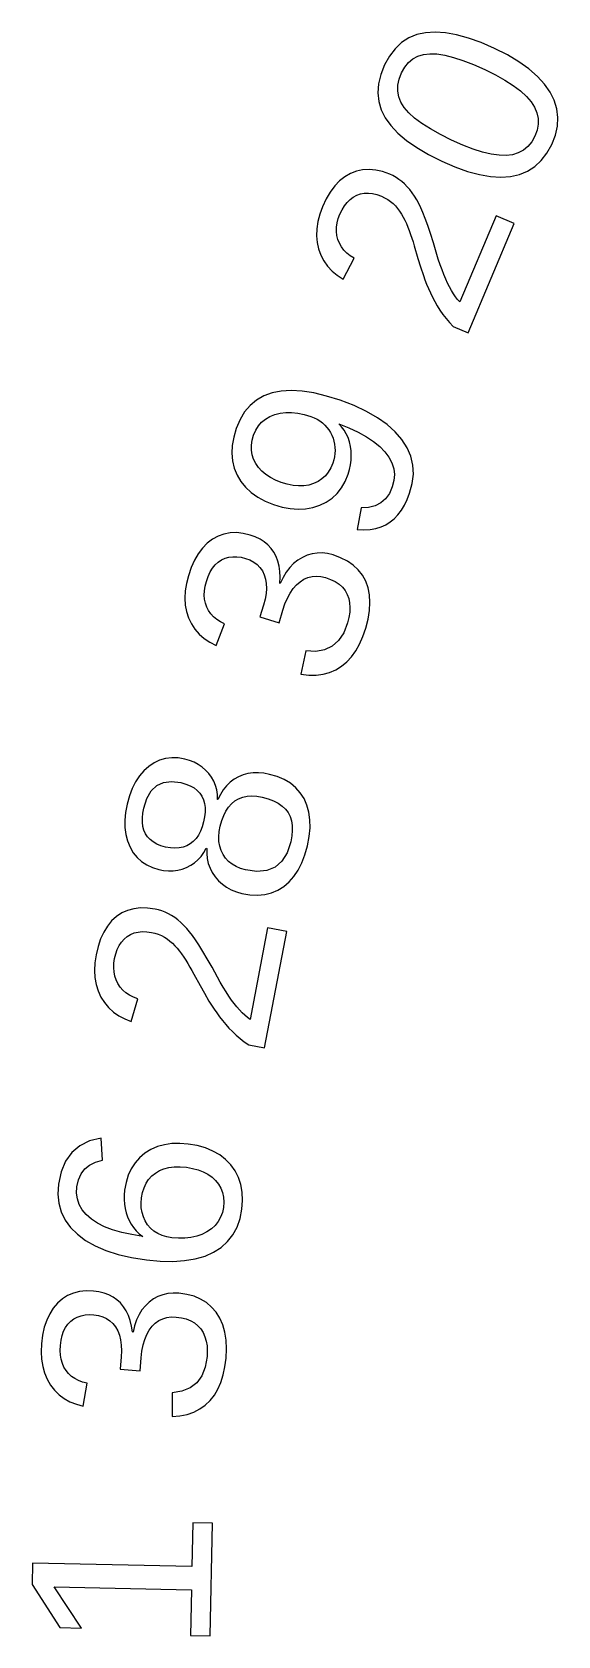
# Model space of a CAD drawing. Header units: metres. Extents: x -119 to 119, y -119 to 119.
# Drawn here: x -118.9 to -102.2, y 0.7 to 51.7 of the extents above; entities that cross this region are included whole.
import ezdxf

# ---------------------------------------------------------------- set-up
doc = ezdxf.new("R2010")
doc.units = ezdxf.units.M

msp = doc.modelspace()

# ---------------------------------------------------------------- linework, layer by layer
for p, q in [((-106.902, 51.5605), (-107.132, 51.4111)), ((-106.648, 51.6658), (-106.902, 51.5605)), ((-106.368, 51.7269), (-106.648, 51.6658)), ((-106.063, 51.7458), (-106.368, 51.7269)), ((-105.734, 51.7236), (-106.063, 51.7458)), ((-105.381, 51.6604), (-105.734, 51.7236)), ((-105.002, 51.5562), (-105.381, 51.6604)), ((-104.599, 51.4109), (-105.002, 51.5562)), ((-107.337, 51.2177), (-107.517, 50.9801)), ((-107.132, 51.4111), (-107.337, 51.2177)), ((-106.432, 51.0353), (-106.233, 51.0578)), ((-106.233, 51.0578), (-106.011, 51.0497)), ((-106.011, 51.0497), (-105.761, 51.0111)), ((-104.172, 51.2247), (-104.599, 51.4109)), ((-103.763, 51.0167), (-104.172, 51.2247)), ((-107.673, 50.6984), (-107.794, 50.3914)), ((-107.517, 50.9801), (-107.673, 50.6984)), ((-107.136, 50.446), (-107.034, 50.6274)), ((-107.034, 50.6274), (-106.912, 50.777)), ((-106.912, 50.777), (-106.771, 50.8949)), ((-106.771, 50.8949), (-106.611, 50.981)), ((-106.611, 50.981), (-106.432, 51.0353)), ((-105.761, 51.0111), (-105.484, 50.9421)), ((-105.484, 50.9421), (-105.18, 50.8426)), ((-105.18, 50.8426), (-104.848, 50.7127)), ((-104.848, 50.7127), (-104.488, 50.5523)), ((-104.488, 50.5523), (-104.147, 50.3827)), ((-103.399, 50.7995), (-103.763, 51.0167)), ((-103.082, 50.5728), (-103.399, 50.7995)), ((-102.811, 50.3369), (-103.082, 50.5728)), ((-107.866, 50.095), (-107.888, 49.8091)), ((-107.794, 50.3914), (-107.866, 50.095)), ((-107.257, 49.8667), (-107.253, 50.0538)), ((-107.253, 50.0538), (-107.213, 50.2469)), ((-107.213, 50.2469), (-107.136, 50.446)), ((-104.147, 50.3827), (-103.844, 50.2127)), ((-103.844, 50.2127), (-103.579, 50.0422)), ((-103.579, 50.0422), (-103.352, 49.8712)), ((-102.585, 50.0916), (-102.811, 50.3369)), ((-102.406, 49.8371), (-102.585, 50.0916)), ((-107.888, 49.8091), (-107.859, 49.5338)), ((-107.859, 49.5338), (-107.781, 49.2689)), ((-107.225, 49.6856), (-107.257, 49.8667)), ((-107.155, 49.5105), (-107.225, 49.6856)), ((-107.05, 49.3414), (-107.155, 49.5105)), ((-103.352, 49.8712), (-103.163, 49.6999)), ((-103.163, 49.6999), (-103.013, 49.5281)), ((-103.013, 49.5281), (-102.9, 49.3546)), ((-102.274, 49.5751), (-102.406, 49.8371)), ((-102.191, 49.3068), (-102.274, 49.5751)), ((-107.781, 49.2689), (-107.652, 49.0146)), ((-107.652, 49.0146), (-107.474, 48.7692)), ((-106.905, 49.1746), (-107.05, 49.3414)), ((-106.717, 49.0057), (-106.905, 49.1746)), ((-106.487, 48.8348), (-106.717, 49.0057)), ((-102.9, 49.3546), (-102.824, 49.1775)), ((-102.824, 49.1775), (-102.785, 48.9967)), ((-102.785, 48.9967), (-102.784, 48.8123)), ((-102.158, 49.0323), (-102.191, 49.3068)), ((-102.174, 48.7515), (-102.158, 49.0323)), ((-107.474, 48.7692), (-107.248, 48.5303)), ((-107.248, 48.5303), (-106.973, 48.2981)), ((-106.215, 48.6618), (-106.487, 48.8348)), ((-105.9, 48.4869), (-106.215, 48.6618)), ((-105.543, 48.3099), (-105.9, 48.4869)), ((-102.819, 48.6241), (-102.892, 48.4323)), ((-102.784, 48.8123), (-102.819, 48.6241)), ((-102.24, 48.4644), (-102.174, 48.7515)), ((-106.973, 48.2981), (-106.649, 48.0725)), ((-106.649, 48.0725), (-106.278, 47.8535)), ((-105.188, 48.1523), (-105.543, 48.3099)), ((-104.86, 48.025), (-105.188, 48.1523)), ((-104.557, 47.928), (-104.86, 48.025)), ((-103.257, 47.9867), (-103.419, 47.8999)), ((-103.115, 48.1044), (-103.257, 47.9867)), ((-102.993, 48.2529), (-103.115, 48.1044)), ((-102.892, 48.4323), (-102.993, 48.2529)), ((-102.507, 47.8957), (-102.355, 48.171)), ((-102.355, 48.171), (-102.24, 48.4644)), ((-106.278, 47.8535), (-105.857, 47.6411)), ((-105.857, 47.6411), (-105.434, 47.4572)), ((-104.28, 47.8613), (-104.557, 47.928)), ((-104.029, 47.825), (-104.28, 47.8613)), ((-103.803, 47.819), (-104.029, 47.825)), ((-103.601, 47.844), (-103.803, 47.819)), ((-103.419, 47.8999), (-103.601, 47.844)), ((-103.122, 47.3237), (-102.891, 47.472)), ((-102.891, 47.472), (-102.686, 47.6627)), ((-102.686, 47.6627), (-102.507, 47.8957)), ((-109.106, 47.0103), (-109.261, 46.8479)), ((-108.938, 47.1435), (-109.106, 47.0103)), ((-108.759, 47.2474), (-108.938, 47.1435)), ((-108.57, 47.3212), (-108.759, 47.2474)), ((-108.373, 47.3639), (-108.57, 47.3212)), ((-108.168, 47.3755), (-108.373, 47.3639)), ((-107.956, 47.356), (-108.168, 47.3755)), ((-107.736, 47.3054), (-107.956, 47.356)), ((-107.508, 47.2236), (-107.736, 47.3054)), ((-107.407, 47.1766), (-107.508, 47.2236)), ((-107.31, 47.1219), (-107.407, 47.1766)), ((-107.216, 47.0594), (-107.31, 47.1219)), ((-107.126, 46.9893), (-107.216, 47.0594)), ((-107.039, 46.9115), (-107.126, 46.9893)), ((-105.434, 47.4572), (-105.033, 47.3143)), ((-105.033, 47.3143), (-104.656, 47.2125)), ((-104.656, 47.2125), (-104.302, 47.1519)), ((-104.302, 47.1519), (-103.971, 47.1324)), ((-103.971, 47.1324), (-103.663, 47.154)), ((-103.663, 47.154), (-103.379, 47.2177)), ((-103.379, 47.2177), (-103.122, 47.3237)), ((-109.403, 46.6562), (-109.533, 46.4352)), ((-109.261, 46.8479), (-109.403, 46.6562)), ((-108.774, 46.4191), (-108.672, 46.4944)), ((-108.672, 46.4944), (-108.561, 46.5532)), ((-108.561, 46.5532), (-108.442, 46.5946)), ((-108.442, 46.5946), (-108.319, 46.6173)), ((-108.319, 46.6173), (-108.191, 46.6214)), ((-108.191, 46.6214), (-108.058, 46.6068)), ((-108.058, 46.6068), (-107.92, 46.5736)), ((-107.92, 46.5736), (-107.776, 46.5217)), ((-107.776, 46.5217), (-107.672, 46.4731)), ((-107.672, 46.4731), (-107.576, 46.4179)), ((-106.955, 46.826), (-107.039, 46.9115)), ((-106.875, 46.7332), (-106.955, 46.826)), ((-106.798, 46.6328), (-106.875, 46.7332)), ((-106.724, 46.5248), (-106.798, 46.6328)), ((-106.653, 46.4092), (-106.724, 46.5248)), ((-109.739, 45.9468), (-109.8, 45.7143)), ((-109.651, 46.185), (-109.739, 45.9468)), ((-109.533, 46.4352), (-109.651, 46.185)), ((-109.148, 45.8109), (-109.097, 45.952)), ((-109.097, 45.952), (-109.029, 46.0936)), ((-109.029, 46.0936), (-108.953, 46.2187)), ((-108.953, 46.2187), (-108.868, 46.3272)), ((-108.868, 46.3272), (-108.774, 46.4191)), ((-107.576, 46.4179), (-107.486, 46.3561)), ((-107.486, 46.3561), (-107.404, 46.2877)), ((-107.404, 46.2877), (-107.329, 46.2127)), ((-107.329, 46.2127), (-107.26, 46.1311)), ((-107.26, 46.1311), (-107.198, 46.0441)), ((-107.198, 46.0441), (-107.138, 45.9525)), ((-107.138, 45.9525), (-107.082, 45.8564)), ((-106.586, 46.286), (-106.653, 46.4092)), ((-106.521, 46.1553), (-106.586, 46.286)), ((-106.455, 46.0029), (-106.521, 46.1553)), ((-106.382, 45.8148), (-106.455, 46.0029)), ((-109.834, 45.4878), (-109.841, 45.267)), ((-109.8, 45.7143), (-109.834, 45.4878)), ((-109.204, 45.4047), (-109.202, 45.5372)), ((-109.202, 45.5372), (-109.183, 45.6726)), ((-109.183, 45.6726), (-109.148, 45.8109)), ((-107.082, 45.8564), (-107.029, 45.7556)), ((-107.029, 45.7556), (-106.98, 45.6502)), ((-106.98, 45.6502), (-106.934, 45.5403)), ((-106.934, 45.5403), (-106.891, 45.4265)), ((-106.891, 45.4265), (-106.849, 45.3095)), ((-106.302, 45.591), (-106.382, 45.8148)), ((-106.215, 45.3314), (-106.302, 45.591)), ((-104.128, 45.8981), (-105.279, 43.1614)), ((-105.018, 42.1782), (-103.554, 45.6569)), ((-103.554, 45.6569), (-104.128, 45.8981)), ((-109.841, 45.267), (-109.821, 45.0522)), ((-109.821, 45.0522), (-109.775, 44.8431)), ((-109.19, 45.2751), (-109.204, 45.4047)), ((-109.159, 45.1484), (-109.19, 45.2751)), ((-109.112, 45.0272), (-109.159, 45.1484)), ((-109.049, 44.9144), (-109.112, 45.0272)), ((-108.97, 44.8099), (-109.049, 44.9144)), ((-106.849, 45.3095), (-106.808, 45.1894)), ((-106.808, 45.1894), (-106.769, 45.0661)), ((-106.769, 45.0661), (-106.73, 44.9395)), ((-106.73, 44.9395), (-106.617, 44.5446)), ((-106.122, 45.0361), (-106.215, 45.3314)), ((-105.964, 44.5187), (-106.122, 45.0361)), ((-109.775, 44.8431), (-109.703, 44.645)), ((-109.703, 44.645), (-109.607, 44.4622)), ((-109.607, 44.4622), (-109.489, 44.2948)), ((-108.992, 43.8847), (-108.639, 44.5465)), ((-108.876, 44.7138), (-108.97, 44.8099)), ((-108.765, 44.626), (-108.876, 44.7138)), ((-108.639, 44.5465), (-108.765, 44.626)), ((-106.617, 44.5446), (-106.532, 44.2744)), ((-105.906, 44.3435), (-105.964, 44.5187)), ((-109.489, 44.2948), (-109.346, 44.1428)), ((-109.346, 44.1428), (-109.181, 44.0061)), ((-109.181, 44.0061), (-108.992, 43.8847)), ((-106.532, 44.2744), (-106.44, 43.9991)), ((-106.44, 43.9991), (-106.389, 43.8605)), ((-105.847, 44.1797), (-105.906, 44.3435)), ((-105.789, 44.0272), (-105.847, 44.1797)), ((-105.73, 43.8859), (-105.789, 44.0272)), ((-106.389, 43.8605), (-106.335, 43.722)), ((-106.335, 43.722), (-106.276, 43.5834)), ((-106.276, 43.5834), (-106.213, 43.4449)), ((-106.213, 43.4449), (-106.145, 43.3065)), ((-105.671, 43.756), (-105.73, 43.8859)), ((-105.611, 43.636), (-105.671, 43.756)), ((-105.549, 43.5243), (-105.611, 43.636)), ((-105.485, 43.4211), (-105.549, 43.5243)), ((-105.418, 43.3261), (-105.485, 43.4211)), ((-106.145, 43.3065), (-106.074, 43.168)), ((-106.074, 43.168), (-105.996, 43.0308)), ((-105.996, 43.0308), (-105.911, 42.8959)), ((-105.911, 42.8959), (-105.818, 42.7631)), ((-105.35, 43.2396), (-105.418, 43.3261)), ((-105.279, 43.1614), (-105.35, 43.2396)), ((-105.818, 42.7631), (-105.718, 42.6326)), ((-105.718, 42.6326), (-105.609, 42.5043)), ((-105.609, 42.5043), (-105.493, 42.3783)), ((-105.493, 42.3783), (-105.018, 42.1782)), ((-110.962, 40.3208), (-111.252, 40.2632)), ((-110.643, 40.3397), (-110.962, 40.3208)), ((-110.296, 40.3199), (-110.643, 40.3397)), ((-109.921, 40.2614), (-110.296, 40.3199)), ((-111.951, 39.8666), (-112.127, 39.66)), ((-111.747, 40.0359), (-111.951, 39.8666)), ((-111.514, 40.1682), (-111.747, 40.0359)), ((-111.252, 40.2632), (-111.514, 40.1682)), ((-109.518, 40.1642), (-109.921, 40.2614)), ((-109.086, 40.0283), (-109.518, 40.1642)), ((-108.644, 39.8591), (-109.086, 40.0283)), ((-108.249, 39.6741), (-108.644, 39.8591)), ((-112.274, 39.4164), (-112.393, 39.1356)), ((-112.127, 39.66), (-112.274, 39.4164)), ((-111.689, 39.2124), (-111.586, 39.3318)), ((-111.586, 39.3318), (-111.465, 39.4323)), ((-111.465, 39.4323), (-111.326, 39.514)), ((-111.326, 39.514), (-111.169, 39.5768)), ((-111.169, 39.5768), (-110.999, 39.6195)), ((-110.999, 39.6195), (-110.82, 39.6407)), ((-110.82, 39.6407), (-110.633, 39.6405)), ((-110.633, 39.6405), (-110.438, 39.6188)), ((-110.438, 39.6188), (-110.234, 39.5757)), ((-110.234, 39.5757), (-110.022, 39.5112)), ((-110.022, 39.5112), (-109.92, 39.4711)), ((-109.92, 39.4711), (-109.824, 39.4241)), ((-109.824, 39.4241), (-109.735, 39.3702)), ((-109.735, 39.3702), (-109.653, 39.3094)), ((-109.653, 39.3094), (-109.577, 39.2418)), ((-107.899, 39.4734), (-108.249, 39.6741)), ((-107.594, 39.2571), (-107.899, 39.4734)), ((-112.474, 38.8597), (-112.521, 38.5951)), ((-112.393, 39.1356), (-112.474, 38.8597)), ((-111.887, 38.7547), (-111.841, 38.9171)), ((-111.841, 38.9171), (-111.774, 39.0742)), ((-111.774, 39.0742), (-111.689, 39.2124)), ((-109.577, 39.2418), (-109.508, 39.1673)), ((-109.508, 39.1673), (-109.447, 39.0879)), ((-109.447, 39.0879), (-109.394, 39.0045)), ((-109.394, 39.0045), (-109.349, 38.9171)), ((-109.349, 38.9171), (-109.313, 38.8259)), ((-109.313, 38.8259), (-109.285, 38.7307)), ((-109.042, 39.1836), (-109.134, 39.2795)), ((-109.134, 39.2795), (-108.808, 39.1509)), ((-108.962, 39.0784), (-109.042, 39.1836)), ((-108.894, 38.9637), (-108.962, 39.0784)), ((-108.838, 38.8396), (-108.894, 38.9637)), ((-108.793, 38.706), (-108.838, 38.8396)), ((-108.808, 39.1509), (-108.515, 39.0144)), ((-108.515, 39.0144), (-108.254, 38.8699)), ((-108.254, 38.8699), (-108.025, 38.7173)), ((-107.335, 39.0251), (-107.594, 39.2571)), ((-107.122, 38.7775), (-107.335, 39.0251)), ((-112.521, 38.5951), (-112.534, 38.3417)), ((-112.534, 38.3417), (-112.512, 38.0995)), ((-111.91, 38.5973), (-111.887, 38.7547)), ((-111.91, 38.4449), (-111.91, 38.5973)), ((-111.888, 38.2977), (-111.91, 38.4449)), ((-111.843, 38.1555), (-111.888, 38.2977)), ((-109.285, 38.7307), (-109.265, 38.6316)), ((-109.256, 38.3307), (-109.27, 38.2309)), ((-109.265, 38.6316), (-109.253, 38.5311)), ((-109.25, 38.4308), (-109.256, 38.3307)), ((-109.253, 38.5311), (-109.25, 38.4308)), ((-108.76, 38.563), (-108.793, 38.706)), ((-108.74, 38.4154), (-108.76, 38.563)), ((-108.733, 38.2677), (-108.74, 38.4154)), ((-108.025, 38.7173), (-107.829, 38.5568)), ((-107.829, 38.5568), (-107.665, 38.3883)), ((-107.665, 38.3883), (-107.535, 38.2139)), ((-106.956, 38.5173), (-107.122, 38.7775)), ((-106.84, 38.2476), (-106.956, 38.5173)), ((-112.512, 38.0995), (-112.457, 37.8686)), ((-112.457, 37.8686), (-112.368, 37.6488)), ((-111.775, 38.0184), (-111.843, 38.1555)), ((-111.686, 37.8895), (-111.775, 38.0184)), ((-111.579, 37.7719), (-111.686, 37.8895)), ((-111.452, 37.6656), (-111.579, 37.7719)), ((-109.386, 37.8785), (-109.465, 37.7427)), ((-109.322, 38.0321), (-109.386, 37.8785)), ((-109.292, 38.1314), (-109.322, 38.0321)), ((-109.27, 38.2309), (-109.292, 38.1314)), ((-108.834, 37.6772), (-108.79, 37.8248)), ((-108.79, 37.8248), (-108.758, 37.9725)), ((-108.758, 37.9725), (-108.739, 38.1201)), ((-108.739, 38.1201), (-108.733, 38.2677)), ((-107.535, 38.2139), (-107.442, 38.0353)), ((-107.442, 38.0353), (-107.384, 37.8526)), ((-107.384, 37.8526), (-107.363, 37.6658)), ((-106.774, 37.9686), (-106.84, 38.2476)), ((-106.758, 37.6801), (-106.774, 37.9686)), ((-112.368, 37.6488), (-112.247, 37.4444)), ((-112.247, 37.4444), (-112.097, 37.2593)), ((-112.097, 37.2593), (-111.918, 37.0936)), ((-111.307, 37.5706), (-111.452, 37.6656)), ((-111.144, 37.4869), (-111.307, 37.5706)), ((-110.961, 37.4144), (-111.144, 37.4869)), ((-110.769, 37.3566), (-110.961, 37.4144)), ((-110.585, 37.3194), (-110.769, 37.3566)), ((-110.41, 37.3029), (-110.585, 37.3194)), ((-110.243, 37.307), (-110.41, 37.3029)), ((-110.083, 37.3318), (-110.243, 37.307)), ((-109.932, 37.3772), (-110.083, 37.3318)), ((-109.793, 37.442), (-109.932, 37.3772)), ((-109.668, 37.5244), (-109.793, 37.442)), ((-109.559, 37.6247), (-109.668, 37.5244)), ((-109.465, 37.7427), (-109.559, 37.6247)), ((-109.047, 37.2451), (-108.93, 37.4483)), ((-108.93, 37.4483), (-108.834, 37.6772)), ((-107.428, 37.2799), (-107.523, 37.0666)), ((-107.377, 37.4749), (-107.428, 37.2799)), ((-107.363, 37.6658), (-107.377, 37.4749)), ((-106.876, 37.075), (-106.792, 37.3823)), ((-106.792, 37.3823), (-106.758, 37.6801)), ((-111.918, 37.0936), (-111.71, 36.9473)), ((-111.71, 36.9473), (-111.472, 36.8203)), ((-111.472, 36.8203), (-111.205, 36.7127)), ((-109.735, 36.6893), (-109.53, 36.7897)), ((-109.53, 36.7897), (-109.347, 36.9158)), ((-109.347, 36.9158), (-109.186, 37.0676)), ((-109.186, 37.0676), (-109.047, 37.2451)), ((-107.798, 36.7616), (-107.977, 36.6699)), ((-107.646, 36.8938), (-107.798, 36.7616)), ((-107.523, 37.0666), (-107.646, 36.8938)), ((-107.042, 36.6925), (-106.954, 36.8742)), ((-106.954, 36.8742), (-106.876, 37.075)), ((-111.205, 36.7127), (-110.936, 36.6326)), ((-110.936, 36.6326), (-110.677, 36.583)), ((-110.677, 36.583), (-110.427, 36.5639)), ((-110.427, 36.5639), (-110.187, 36.5752)), ((-110.187, 36.5752), (-109.956, 36.617)), ((-109.956, 36.617), (-109.735, 36.6893)), ((-108.419, 36.6082), (-108.544, 35.9119)), ((-108.184, 36.6188), (-108.419, 36.6082)), ((-107.977, 36.6699), (-108.184, 36.6188)), ((-107.494, 36.1562), (-107.366, 36.2617)), ((-107.366, 36.2617), (-107.248, 36.3862)), ((-107.248, 36.3862), (-107.14, 36.5298)), ((-107.14, 36.5298), (-107.042, 36.6925)), ((-112.788, 35.7714), (-112.974, 35.7033)), ((-112.593, 35.8092), (-112.788, 35.7714)), ((-112.389, 35.8166), (-112.593, 35.8092)), ((-112.176, 35.7936), (-112.389, 35.8166)), ((-111.954, 35.7403), (-112.176, 35.7936)), ((-111.788, 35.6813), (-111.954, 35.7403)), ((-108.544, 35.9119), (-108.334, 35.9069)), ((-108.334, 35.9069), (-108.138, 35.9202)), ((-108.138, 35.9202), (-107.956, 35.9518)), ((-107.956, 35.9518), (-107.788, 36.0016)), ((-107.788, 36.0016), (-107.634, 36.0697)), ((-107.634, 36.0697), (-107.494, 36.1562)), ((-113.467, 35.3251), (-113.602, 35.1451)), ((-113.317, 35.4784), (-113.467, 35.3251)), ((-113.152, 35.6049), (-113.317, 35.4784)), ((-112.974, 35.7033), (-113.152, 35.6049)), ((-111.638, 35.6092), (-111.788, 35.6813)), ((-111.503, 35.5242), (-111.638, 35.6092)), ((-111.385, 35.4262), (-111.503, 35.5242)), ((-111.282, 35.3151), (-111.385, 35.4262)), ((-111.195, 35.1911), (-111.282, 35.3151)), ((-113.828, 34.7051), (-113.918, 34.445)), ((-113.723, 34.9385), (-113.828, 34.7051)), ((-113.602, 35.1451), (-113.723, 34.9385)), ((-113.148, 34.6883), (-113.062, 34.7937)), ((-113.062, 34.7937), (-112.967, 34.8809)), ((-112.967, 34.8809), (-112.862, 34.95)), ((-112.862, 34.95), (-112.749, 35.0015)), ((-112.749, 35.0015), (-112.63, 35.0357)), ((-112.63, 35.0357), (-112.506, 35.0525)), ((-112.506, 35.0525), (-112.375, 35.052)), ((-112.375, 35.052), (-112.239, 35.0341)), ((-112.239, 35.0341), (-112.097, 34.9989)), ((-112.097, 34.9989), (-111.959, 34.9476)), ((-111.959, 34.9476), (-111.836, 34.8819)), ((-111.836, 34.8819), (-111.73, 34.802)), ((-111.73, 34.802), (-111.639, 34.7077)), ((-111.639, 34.7077), (-111.564, 34.5991)), ((-111.123, 35.0553), (-111.195, 35.1911)), ((-111.068, 34.9083), (-111.123, 35.0553)), ((-111.029, 34.7501), (-111.068, 34.9083)), ((-111.006, 34.5807), (-111.029, 34.7501)), ((-110.692, 34.7062), (-110.804, 34.5585)), ((-110.569, 34.8341), (-110.692, 34.7062)), ((-110.435, 34.9423), (-110.569, 34.8341)), ((-110.29, 35.0307), (-110.435, 34.9423)), ((-110.138, 35.0983), (-110.29, 35.0307)), ((-109.981, 35.144), (-110.138, 35.0983)), ((-109.821, 35.1677), (-109.981, 35.144)), ((-109.656, 35.1694), (-109.821, 35.1677)), ((-109.486, 35.1492), (-109.656, 35.1694)), ((-109.312, 35.1071), (-109.486, 35.1492)), ((-109.072, 35.0197), (-109.312, 35.1071)), ((-108.858, 34.9115), (-109.072, 35.0197)), ((-108.672, 34.7824), (-108.858, 34.9115)), ((-108.513, 34.6324), (-108.672, 34.7824)), ((-113.981, 34.1989), (-114.018, 33.9617)), ((-113.918, 34.445), (-113.981, 34.1989)), ((-113.383, 34.1132), (-113.345, 34.2635)), ((-113.345, 34.2635), (-113.289, 34.4232)), ((-113.289, 34.4232), (-113.223, 34.5648)), ((-113.223, 34.5648), (-113.148, 34.6883)), ((-111.564, 34.5991), (-111.505, 34.4762)), ((-111.505, 34.4762), (-111.463, 34.3412)), ((-111.463, 34.3412), (-111.439, 34.1961)), ((-111.439, 34.1961), (-111.433, 34.0407)), ((-111.009, 34.2084), (-110.999, 34.4002)), ((-110.994, 34.2038), (-111.009, 34.2084)), ((-110.999, 34.4002), (-111.006, 34.5807)), ((-110.904, 34.391), (-110.994, 34.2038)), ((-110.804, 34.5585), (-110.904, 34.391)), ((-110.477, 34.1574), (-110.362, 34.2564)), ((-110.362, 34.2564), (-110.241, 34.334)), ((-110.241, 34.334), (-110.114, 34.3892)), ((-110.114, 34.3892), (-109.982, 34.4221)), ((-109.982, 34.4221), (-109.845, 34.4326)), ((-109.845, 34.4326), (-109.703, 34.4207)), ((-109.703, 34.4207), (-109.555, 34.3865)), ((-109.555, 34.3865), (-109.392, 34.3281)), ((-109.392, 34.3281), (-109.248, 34.2574)), ((-109.248, 34.2574), (-109.124, 34.1743)), ((-108.381, 34.4614), (-108.513, 34.6324)), ((-108.276, 34.2696), (-108.381, 34.4614)), ((-108.2, 34.0596), (-108.276, 34.2696)), ((-114.018, 33.9617), (-114.03, 33.7333)), ((-114.03, 33.7333), (-114.016, 33.5137)), ((-113.411, 33.8299), (-113.405, 33.9687)), ((-113.401, 33.6968), (-113.411, 33.8299)), ((-113.405, 33.9687), (-113.383, 34.1132)), ((-113.375, 33.5695), (-113.401, 33.6968)), ((-111.476, 33.6997), (-111.525, 33.514)), ((-111.446, 33.8753), (-111.476, 33.6997)), ((-111.433, 34.0407), (-111.446, 33.8753)), ((-110.844, 33.5504), (-110.765, 33.7338)), ((-110.765, 33.7338), (-110.678, 33.8961)), ((-110.678, 33.8961), (-110.582, 34.0373)), ((-110.582, 34.0373), (-110.477, 34.1574)), ((-109.124, 34.1743), (-109.018, 34.0789)), ((-109.018, 34.0789), (-108.932, 33.971)), ((-108.932, 33.971), (-108.865, 33.8508)), ((-108.865, 33.8508), (-108.817, 33.7208)), ((-108.817, 33.7208), (-108.787, 33.5825)), ((-108.154, 33.8339), (-108.2, 34.0596)), ((-108.139, 33.5923), (-108.154, 33.8339)), ((-114.016, 33.5137), (-113.977, 33.3029)), ((-113.977, 33.3029), (-113.912, 33.101)), ((-113.332, 33.448), (-113.375, 33.5695)), ((-113.275, 33.3347), (-113.332, 33.448)), ((-113.202, 33.2313), (-113.275, 33.3347)), ((-113.115, 33.1378), (-113.202, 33.2313)), ((-111.525, 33.514), (-111.639, 33.1349)), ((-111.033, 32.9515), (-110.913, 33.3459)), ((-110.913, 33.3459), (-110.844, 33.5504)), ((-108.782, 33.2813), (-108.808, 33.1185)), ((-108.787, 33.5825), (-108.775, 33.436)), ((-108.775, 33.436), (-108.782, 33.2813)), ((-108.198, 33.0615), (-108.153, 33.3348)), ((-108.153, 33.3348), (-108.139, 33.5923)), ((-113.912, 33.101), (-113.823, 32.9124)), ((-113.823, 32.9124), (-113.711, 32.7411)), ((-113.711, 32.7411), (-113.576, 32.5871)), ((-113.012, 33.0542), (-113.115, 33.1378)), ((-113.031, 32.2287), (-112.764, 32.9168)), ((-112.895, 32.9805), (-113.012, 33.0542)), ((-112.764, 32.9168), (-112.895, 32.9805)), ((-111.639, 33.1349), (-111.033, 32.9515)), ((-108.851, 32.9474), (-108.976, 32.632)), ((-108.808, 33.1185), (-108.851, 32.9474)), ((-108.363, 32.5088), (-108.272, 32.7724)), ((-108.272, 32.7724), (-108.198, 33.0615)), ((-113.576, 32.5871), (-113.417, 32.4504)), ((-113.417, 32.4504), (-113.236, 32.3309)), ((-113.236, 32.3309), (-113.031, 32.2287)), ((-109.342, 32.2015), (-109.583, 32.0863)), ((-109.14, 32.3834), (-109.342, 32.2015)), ((-108.976, 32.632), (-109.14, 32.3834)), ((-108.591, 32.0562), (-108.47, 32.2701)), ((-108.47, 32.2701), (-108.363, 32.5088)), ((-110.182, 32.0562), (-110.335, 31.3126)), ((-109.863, 32.0379), (-110.182, 32.0562)), ((-109.583, 32.0863), (-109.863, 32.0379)), ((-109.047, 31.5638), (-108.88, 31.7031)), ((-108.88, 31.7031), (-108.728, 31.8672)), ((-108.728, 31.8672), (-108.591, 32.0562)), ((-110.335, 31.3126), (-110.087, 31.2837)), ((-110.087, 31.2837), (-109.853, 31.283)), ((-109.853, 31.283), (-109.631, 31.3107)), ((-109.631, 31.3107), (-109.423, 31.3668)), ((-109.423, 31.3668), (-109.229, 31.4511)), ((-109.229, 31.4511), (-109.047, 31.5638)), ((-114.645, 28.6304), (-114.832, 28.5767)), ((-114.449, 28.6541), (-114.645, 28.6304)), ((-114.245, 28.648), (-114.449, 28.6541)), ((-114.031, 28.6119), (-114.245, 28.648)), ((-113.878, 28.5683), (-114.031, 28.6119)), ((-115.476, 28.0754), (-115.599, 27.8869)), ((-115.336, 28.2396), (-115.476, 28.0754)), ((-115.179, 28.3797), (-115.336, 28.2396)), ((-115.01, 28.4932), (-115.179, 28.3797)), ((-114.832, 28.5767), (-115.01, 28.4932)), ((-113.736, 28.5117), (-113.878, 28.5683)), ((-113.603, 28.442), (-113.736, 28.5117)), ((-113.481, 28.3592), (-113.603, 28.442)), ((-113.368, 28.2633), (-113.481, 28.3592)), ((-113.266, 28.1544), (-113.368, 28.2633)), ((-113.178, 28.0353), (-113.266, 28.1544)), ((-112.177, 28.1065), (-112.326, 28.0461)), ((-112.021, 28.1481), (-112.177, 28.1065)), ((-111.859, 28.1708), (-112.021, 28.1481)), ((-111.69, 28.1747), (-111.859, 28.1708)), ((-111.515, 28.1597), (-111.69, 28.1747)), ((-111.334, 28.1258), (-111.515, 28.1597)), ((-111.088, 28.0538), (-111.334, 28.1258)), ((-115.705, 27.6744), (-115.795, 27.4377)), ((-115.599, 27.8869), (-115.705, 27.6744)), ((-115.238, 27.3611), (-115.1, 27.6002)), ((-115.1, 27.6002), (-114.923, 27.7699)), ((-114.923, 27.7699), (-114.708, 27.8704)), ((-114.708, 27.8704), (-114.455, 27.9015)), ((-114.455, 27.9015), (-114.163, 27.8633)), ((-114.163, 27.8633), (-114.003, 27.818)), ((-114.003, 27.818), (-113.861, 27.7617)), ((-113.861, 27.7617), (-113.738, 27.6946)), ((-113.738, 27.6946), (-113.635, 27.6167)), ((-113.635, 27.6167), (-113.55, 27.5278)), ((-113.107, 27.9088), (-113.178, 28.0353)), ((-113.053, 27.7751), (-113.107, 27.9088)), ((-113.015, 27.6341), (-113.053, 27.7751)), ((-112.995, 27.4857), (-113.015, 27.6341)), ((-112.81, 27.6336), (-112.9, 27.4884)), ((-112.708, 27.7619), (-112.81, 27.6336)), ((-112.593, 27.8735), (-112.708, 27.7619)), ((-112.466, 27.9682), (-112.593, 27.8735)), ((-112.326, 28.0461), (-112.466, 27.9682)), ((-110.867, 27.9591), (-111.088, 28.0538)), ((-110.671, 27.8416), (-110.867, 27.9591)), ((-110.501, 27.7015), (-110.671, 27.8416)), ((-110.356, 27.5387), (-110.501, 27.7015)), ((-115.867, 27.1768), (-115.916, 26.9168)), ((-115.795, 27.4377), (-115.867, 27.1768)), ((-115.368, 26.8916), (-115.337, 27.0527)), ((-115.337, 27.0527), (-115.238, 27.3611)), ((-113.55, 27.5278), (-113.485, 27.4281)), ((-113.485, 27.4281), (-113.437, 27.3182)), ((-113.437, 27.3182), (-113.405, 27.1981)), ((-113.405, 27.1981), (-113.389, 27.0677)), ((-113.389, 27.0677), (-113.389, 26.9271)), ((-112.992, 27.3301), (-112.995, 27.4857)), ((-112.977, 27.3265), (-112.992, 27.3301)), ((-112.9, 27.4884), (-112.977, 27.3265)), ((-112.722, 26.9581), (-112.638, 27.0826)), ((-112.638, 27.0826), (-112.543, 27.1898)), ((-112.543, 27.1898), (-112.436, 27.2799)), ((-112.436, 27.2799), (-112.318, 27.3512)), ((-112.318, 27.3512), (-112.19, 27.4021)), ((-112.19, 27.4021), (-112.052, 27.4326)), ((-112.052, 27.4326), (-111.903, 27.4426)), ((-111.903, 27.4426), (-111.744, 27.4323)), ((-111.744, 27.4323), (-111.575, 27.4016)), ((-111.575, 27.4016), (-111.38, 27.3478)), ((-111.38, 27.3478), (-111.208, 27.2826)), ((-111.208, 27.2826), (-111.058, 27.2059)), ((-111.058, 27.2059), (-110.931, 27.118)), ((-110.931, 27.118), (-110.825, 27.0185)), ((-110.236, 27.3531), (-110.356, 27.5387)), ((-110.145, 27.1476), (-110.236, 27.3531)), ((-110.082, 26.924), (-110.145, 27.1476)), ((-115.916, 26.9168), (-115.94, 26.6697)), ((-115.94, 26.6697), (-115.937, 26.4355)), ((-115.383, 26.7406), (-115.368, 26.8916)), ((-115.382, 26.5996), (-115.383, 26.7406)), ((-115.364, 26.4688), (-115.382, 26.5996)), ((-113.435, 26.6152), (-113.479, 26.4594)), ((-113.404, 26.7763), (-113.435, 26.6152)), ((-113.389, 26.9271), (-113.404, 26.7763)), ((-112.903, 26.4815), (-112.854, 26.6576)), ((-112.854, 26.6576), (-112.794, 26.8164)), ((-112.794, 26.8164), (-112.722, 26.9581)), ((-110.825, 27.0185), (-110.742, 26.9077)), ((-110.742, 26.9077), (-110.68, 26.7853)), ((-110.68, 26.7853), (-110.638, 26.6501)), ((-110.638, 26.6501), (-110.615, 26.5022)), ((-110.05, 26.6824), (-110.082, 26.924)), ((-110.047, 26.4227), (-110.05, 26.6824)), ((-115.937, 26.4355), (-115.909, 26.2143)), ((-115.909, 26.2143), (-115.854, 26.0059)), ((-115.331, 26.348), (-115.364, 26.4688)), ((-115.281, 26.2374), (-115.331, 26.348)), ((-115.215, 26.1379), (-115.281, 26.2374)), ((-115.133, 26.0499), (-115.215, 26.1379)), ((-115.035, 25.9734), (-115.133, 26.0499)), ((-113.675, 26.085), (-113.762, 25.9911)), ((-113.599, 26.1943), (-113.675, 26.085)), ((-113.533, 26.3191), (-113.599, 26.1943)), ((-113.479, 26.4594), (-113.533, 26.3191)), ((-112.949, 26.1418), (-112.936, 26.307)), ((-112.944, 25.986), (-112.949, 26.1418)), ((-112.936, 26.307), (-112.903, 26.4815)), ((-110.627, 26.1682), (-110.662, 25.9821)), ((-110.611, 26.3416), (-110.627, 26.1682)), ((-110.615, 26.5022), (-110.611, 26.3416)), ((-110.131, 25.8493), (-110.074, 26.1451)), ((-110.074, 26.1451), (-110.047, 26.4227)), ((-115.854, 26.0059), (-115.773, 25.8104)), ((-115.773, 25.8104), (-115.67, 25.6334)), ((-115.67, 25.6334), (-115.547, 25.4796)), ((-114.921, 25.9084), (-115.035, 25.9734)), ((-114.791, 25.8549), (-114.921, 25.9084)), ((-114.644, 25.8129), (-114.791, 25.8549)), ((-114.491, 25.7849), (-114.644, 25.8129)), ((-114.347, 25.7748), (-114.491, 25.7849)), ((-114.212, 25.7825), (-114.347, 25.7748)), ((-114.086, 25.8081), (-114.212, 25.7825)), ((-113.969, 25.8515), (-114.086, 25.8081)), ((-113.86, 25.9128), (-113.969, 25.8515)), ((-113.762, 25.9911), (-113.86, 25.9128)), ((-113.513, 25.5148), (-113.425, 25.6367)), ((-113.425, 25.6367), (-113.349, 25.7724)), ((-113.349, 25.7724), (-113.333, 25.7688)), ((-113.333, 25.7688), (-113.335, 25.6038)), ((-113.335, 25.6038), (-113.319, 25.4446)), ((-112.92, 25.8394), (-112.944, 25.986)), ((-112.876, 25.7021), (-112.92, 25.8394)), ((-112.814, 25.5742), (-112.876, 25.7021)), ((-112.735, 25.458), (-112.814, 25.5742)), ((-110.778, 25.633), (-110.944, 25.3639)), ((-110.662, 25.9821), (-110.778, 25.633)), ((-110.307, 25.3102), (-110.209, 25.5662)), ((-110.209, 25.5662), (-110.131, 25.8493)), ((-115.547, 25.4796), (-115.405, 25.3491)), ((-115.405, 25.3491), (-115.244, 25.2418)), ((-115.244, 25.2418), (-115.063, 25.1578)), ((-115.063, 25.1578), (-114.863, 25.097)), ((-114.863, 25.097), (-114.707, 25.068)), ((-114.707, 25.068), (-114.554, 25.0552)), ((-114.554, 25.0552), (-114.404, 25.0585)), ((-114.404, 25.0585), (-114.258, 25.0779)), ((-114.258, 25.0779), (-114.115, 25.1135)), ((-114.115, 25.1135), (-113.975, 25.1652)), ((-113.975, 25.1652), (-113.843, 25.2319)), ((-113.843, 25.2319), (-113.721, 25.3124)), ((-113.721, 25.3124), (-113.612, 25.4067)), ((-113.612, 25.4067), (-113.513, 25.5148)), ((-113.319, 25.4446), (-113.283, 25.2912)), ((-113.283, 25.2912), (-113.229, 25.1437)), ((-113.229, 25.1437), (-113.157, 25.0018)), ((-112.639, 25.3558), (-112.735, 25.458)), ((-112.528, 25.2677), (-112.639, 25.3558)), ((-112.401, 25.1935), (-112.528, 25.2677)), ((-112.258, 25.1334), (-112.401, 25.1935)), ((-112.099, 25.0873), (-112.258, 25.1334)), ((-111.736, 25.0365), (-112.099, 25.0873)), ((-111.423, 25.0656), (-111.736, 25.0365)), ((-111.158, 25.1747), (-111.423, 25.0656)), ((-110.944, 25.3639), (-111.158, 25.1747)), ((-110.558, 24.8794), (-110.423, 25.0813)), ((-110.423, 25.0813), (-110.307, 25.3102)), ((-113.157, 25.0018), (-113.065, 24.8658)), ((-113.065, 24.8658), (-112.958, 24.7405)), ((-112.958, 24.7405), (-112.836, 24.6302)), ((-112.836, 24.6302), (-112.701, 24.5348)), ((-112.701, 24.5348), (-112.552, 24.4544)), ((-111.071, 24.4391), (-110.883, 24.5569)), ((-110.883, 24.5569), (-110.711, 24.7047)), ((-110.711, 24.7047), (-110.558, 24.8794)), ((-112.552, 24.4544), (-112.39, 24.389)), ((-112.39, 24.389), (-112.213, 24.3385)), ((-112.213, 24.3385), (-111.958, 24.2935)), ((-111.958, 24.2935), (-111.716, 24.281)), ((-111.716, 24.281), (-111.488, 24.3011)), ((-111.488, 24.3011), (-111.273, 24.3538)), ((-111.273, 24.3538), (-111.071, 24.4391)), ((-116.205, 23.6027), (-116.36, 23.4637)), ((-116.036, 23.7143), (-116.205, 23.6027)), ((-115.852, 23.797), (-116.036, 23.7143)), ((-115.654, 23.8509), (-115.852, 23.797)), ((-115.442, 23.8759), (-115.654, 23.8509)), ((-115.217, 23.8721), (-115.442, 23.8759)), ((-114.977, 23.8394), (-115.217, 23.8721)), ((-114.869, 23.8144), (-114.977, 23.8394)), ((-114.762, 23.7811), (-114.869, 23.8144)), ((-114.657, 23.7396), (-114.762, 23.7811)), ((-114.554, 23.6898), (-114.657, 23.7396)), ((-114.453, 23.6318), (-114.554, 23.6898)), ((-114.354, 23.5655), (-114.453, 23.6318)), ((-114.256, 23.4914), (-114.354, 23.5655)), ((-114.159, 23.4092), (-114.256, 23.4914)), ((-116.613, 23.1076), (-116.713, 22.8905)), ((-116.495, 23.2987), (-116.613, 23.1076)), ((-116.36, 23.4637), (-116.495, 23.2987)), ((-115.867, 22.9649), (-115.76, 23.03)), ((-115.76, 23.03), (-115.644, 23.0778)), ((-115.644, 23.0778), (-115.52, 23.1085)), ((-115.52, 23.1085), (-115.387, 23.1219)), ((-115.387, 23.1219), (-115.244, 23.1181)), ((-115.244, 23.1181), (-115.094, 23.0971)), ((-115.094, 23.0971), (-114.982, 23.0712)), ((-114.982, 23.0712), (-114.876, 23.0374)), ((-114.876, 23.0374), (-114.775, 22.9955)), ((-114.775, 22.9955), (-114.68, 22.9457)), ((-114.065, 23.319), (-114.159, 23.4092)), ((-113.972, 23.2206), (-114.065, 23.319)), ((-113.88, 23.1142), (-113.972, 23.2206)), ((-113.79, 22.9997), (-113.88, 23.1142)), ((-113.693, 22.8644), (-113.79, 22.9997)), ((-111.395, 23.2457), (-111.952, 20.3295)), ((-111.492, 19.4221), (-110.784, 23.129)), ((-110.784, 23.129), (-111.395, 23.2457)), ((-116.794, 22.6473), (-116.857, 22.3781)), ((-116.713, 22.8905), (-116.794, 22.6473)), ((-116.23, 22.418), (-116.181, 22.5561)), ((-116.181, 22.5561), (-116.121, 22.6799)), ((-116.121, 22.6799), (-116.048, 22.7893)), ((-116.048, 22.7893), (-115.964, 22.8843)), ((-115.964, 22.8843), (-115.867, 22.9649)), ((-114.68, 22.9457), (-114.591, 22.888)), ((-114.591, 22.888), (-114.508, 22.8223)), ((-114.508, 22.8223), (-114.428, 22.7503)), ((-114.428, 22.7503), (-114.351, 22.6731)), ((-114.351, 22.6731), (-114.276, 22.5907)), ((-114.276, 22.5907), (-114.204, 22.5031)), ((-114.204, 22.5031), (-114.133, 22.4103)), ((-113.583, 22.6956), (-113.693, 22.8644)), ((-113.458, 22.4932), (-113.583, 22.6956)), ((-113.319, 22.2574), (-113.458, 22.4932)), ((-116.893, 22.1268), (-116.905, 21.8867)), ((-116.857, 22.3781), (-116.893, 22.1268)), ((-116.293, 21.974), (-116.288, 22.1166)), ((-116.284, 21.8377), (-116.293, 21.974)), ((-116.288, 22.1166), (-116.267, 22.2654)), ((-116.267, 22.2654), (-116.23, 22.418)), ((-114.133, 22.4103), (-114.066, 22.3122)), ((-114.066, 22.3122), (-114, 22.21)), ((-114, 22.21), (-113.934, 22.1043)), ((-113.934, 22.1043), (-113.869, 21.9953)), ((-113.869, 21.9953), (-113.805, 21.8828)), ((-113.166, 21.988), (-113.319, 22.2574)), ((-112.904, 21.5147), (-113.166, 21.988)), ((-116.905, 21.8867), (-116.891, 21.658)), ((-116.891, 21.658), (-116.852, 21.4406)), ((-116.852, 21.4406), (-116.788, 21.2346)), ((-116.258, 21.7077), (-116.284, 21.8377)), ((-116.217, 21.5839), (-116.258, 21.7077)), ((-116.161, 21.4663), (-116.217, 21.5839)), ((-116.089, 21.3576), (-116.161, 21.4663)), ((-113.805, 21.8828), (-113.741, 21.767)), ((-113.741, 21.767), (-113.548, 21.4043)), ((-112.811, 21.3555), (-112.904, 21.5147)), ((-116.788, 21.2346), (-116.699, 21.0398)), ((-116.699, 21.0398), (-116.588, 20.861)), ((-116.004, 21.2603), (-116.089, 21.3576)), ((-115.906, 21.1745), (-116.004, 21.2603)), ((-115.793, 21.1002), (-115.906, 21.1745)), ((-115.667, 21.0373), (-115.793, 21.1002)), ((-115.734, 20.265), (-115.526, 20.9858)), ((-115.526, 20.9858), (-115.667, 21.0373)), ((-113.548, 21.4043), (-113.41, 21.1576)), ((-113.41, 21.1576), (-113.262, 20.9075)), ((-112.72, 21.2074), (-112.811, 21.3555)), ((-112.631, 21.0703), (-112.72, 21.2074)), ((-112.544, 20.9444), (-112.631, 21.0703)), ((-112.459, 20.8295), (-112.544, 20.9444)), ((-116.588, 20.861), (-116.456, 20.702)), ((-116.456, 20.702), (-116.305, 20.5629)), ((-116.305, 20.5629), (-116.135, 20.4438)), ((-116.135, 20.4438), (-115.944, 20.3445)), ((-113.262, 20.9075), (-113.184, 20.7825)), ((-113.184, 20.7825), (-113.101, 20.6583)), ((-113.101, 20.6583), (-113.015, 20.535)), ((-113.015, 20.535), (-112.924, 20.4127)), ((-112.376, 20.7246), (-112.459, 20.8295)), ((-112.292, 20.6283), (-112.376, 20.7246)), ((-112.208, 20.5406), (-112.292, 20.6283)), ((-112.123, 20.4616), (-112.208, 20.5406)), ((-112.038, 20.3913), (-112.123, 20.4616)), ((-115.944, 20.3445), (-115.734, 20.265)), ((-112.924, 20.4127), (-112.83, 20.2913)), ((-112.83, 20.2913), (-112.731, 20.1708)), ((-112.731, 20.1708), (-112.627, 20.0526)), ((-112.627, 20.0526), (-112.515, 19.9383)), ((-112.515, 19.9383), (-112.397, 19.8278)), ((-111.952, 20.3295), (-112.038, 20.3913)), ((-112.397, 19.8278), (-112.271, 19.721)), ((-112.271, 19.721), (-112.139, 19.6181)), ((-112.139, 19.6181), (-111.999, 19.5189)), ((-111.999, 19.5189), (-111.492, 19.4221)), ((-117.063, 16.4598), (-117.376, 16.3063)), ((-116.693, 16.5527), (-117.063, 16.4598)), ((-116.655, 15.8434), (-116.693, 16.5527)), ((-114.681, 16.3417), (-114.903, 16.2789)), ((-114.444, 16.3766), (-114.681, 16.3417)), ((-114.191, 16.3836), (-114.444, 16.3766)), ((-113.923, 16.3627), (-114.191, 16.3836)), ((-113.635, 16.3128), (-113.923, 16.3627)), ((-117.631, 16.092), (-117.829, 15.8171)), ((-117.376, 16.3063), (-117.631, 16.092)), ((-116.877, 15.7853), (-116.655, 15.8434)), ((-115.47, 15.9266), (-115.616, 15.7621)), ((-115.3, 16.0697), (-115.47, 15.9266)), ((-115.109, 16.1883), (-115.3, 16.0697)), ((-114.903, 16.2789), (-115.109, 16.1883)), ((-113.373, 16.2386), (-113.635, 16.3128)), ((-113.135, 16.14), (-113.373, 16.2386)), ((-112.921, 16.017), (-113.135, 16.14)), ((-112.732, 15.8697), (-112.921, 16.017)), ((-112.567, 15.698), (-112.732, 15.8697)), ((-117.969, 15.4815), (-118.052, 15.0852)), ((-117.829, 15.8171), (-117.969, 15.4815)), ((-117.417, 15.2245), (-117.334, 15.414)), ((-117.334, 15.414), (-117.217, 15.5706)), ((-117.217, 15.5706), (-117.065, 15.6944)), ((-117.065, 15.6944), (-116.877, 15.7853)), ((-115.832, 15.369), (-115.902, 15.1404)), ((-115.736, 15.5762), (-115.832, 15.369)), ((-115.616, 15.7621), (-115.736, 15.5762)), ((-115.183, 15.2367), (-115.085, 15.3458)), ((-115.085, 15.3458), (-114.969, 15.4394)), ((-114.969, 15.4394), (-114.839, 15.5163)), ((-114.839, 15.5163), (-114.695, 15.5745)), ((-114.695, 15.5745), (-114.537, 15.614)), ((-114.537, 15.614), (-114.366, 15.6348)), ((-114.366, 15.6348), (-114.181, 15.637)), ((-114.181, 15.637), (-113.983, 15.6205)), ((-113.983, 15.6205), (-113.786, 15.5873)), ((-113.786, 15.5873), (-113.606, 15.5395)), ((-113.606, 15.5395), (-113.443, 15.477)), ((-113.443, 15.477), (-113.296, 15.3999)), ((-113.296, 15.3999), (-113.166, 15.3082)), ((-112.43, 15.506), (-112.567, 15.698)), ((-112.325, 15.2971), (-112.43, 15.506)), ((-118.052, 15.0852), (-118.069, 14.7711)), ((-117.473, 14.8024), (-117.465, 15.0021)), ((-117.448, 14.6141), (-117.473, 14.8024)), ((-117.465, 15.0021), (-117.417, 15.2245)), ((-115.948, 14.8905), (-115.961, 14.7389)), ((-115.902, 15.1404), (-115.948, 14.8905)), ((-115.409, 14.6452), (-115.378, 14.8163)), ((-115.378, 14.8163), (-115.33, 14.972)), ((-115.33, 14.972), (-115.265, 15.1121)), ((-115.265, 15.1121), (-115.183, 15.2367)), ((-113.166, 15.3082), (-113.053, 15.2019)), ((-113.053, 15.2019), (-112.959, 15.0835)), ((-112.959, 15.0835), (-112.886, 14.9552)), ((-112.886, 14.9552), (-112.834, 14.8169)), ((-112.834, 14.8169), (-112.803, 14.6686)), ((-112.251, 15.0712), (-112.325, 15.2971)), ((-112.208, 14.8285), (-112.251, 15.0712)), ((-112.197, 14.5688), (-112.208, 14.8285)), ((-118.069, 14.7711), (-118.039, 14.4761)), ((-118.039, 14.4761), (-117.963, 14.2004)), ((-117.389, 14.4372), (-117.448, 14.6141)), ((-117.295, 14.2716), (-117.389, 14.4372)), ((-115.961, 14.7389), (-115.964, 14.5918)), ((-115.964, 14.5918), (-115.955, 14.4492)), ((-115.955, 14.4492), (-115.934, 14.3109)), ((-115.934, 14.3109), (-115.902, 14.1772)), ((-115.421, 14.4816), (-115.409, 14.6452)), ((-115.416, 14.3266), (-115.421, 14.4816)), ((-115.393, 14.1803), (-115.416, 14.3266)), ((-112.804, 14.342), (-112.837, 14.1802)), ((-112.793, 14.5103), (-112.804, 14.342)), ((-112.803, 14.6686), (-112.793, 14.5103)), ((-112.275, 13.9887), (-112.217, 14.2922)), ((-112.217, 14.2922), (-112.197, 14.5688)), ((-117.963, 14.2004), (-117.839, 13.9439)), ((-117.839, 13.9439), (-117.668, 13.7066)), ((-117.167, 14.1174), (-117.295, 14.2716)), ((-117.005, 13.9746), (-117.167, 14.1174)), ((-116.811, 13.8451), (-117.005, 13.9746)), ((-116.585, 13.7307), (-116.811, 13.8451)), ((-115.902, 14.1772), (-115.859, 14.0478)), ((-115.859, 14.0478), (-115.805, 13.9249)), ((-115.805, 13.9249), (-115.74, 13.8096)), ((-115.74, 13.8096), (-115.664, 13.7019)), ((-115.351, 14.0426), (-115.393, 14.1803)), ((-115.293, 13.9137), (-115.351, 14.0426)), ((-115.216, 13.7934), (-115.293, 13.9137)), ((-115.123, 13.6856), (-115.216, 13.7934)), ((-112.967, 13.8958), (-113.065, 13.7733)), ((-112.891, 14.0315), (-112.967, 13.8958)), ((-112.837, 14.1802), (-112.891, 14.0315)), ((-112.37, 13.7151), (-112.275, 13.9887)), ((-117.668, 13.7066), (-117.451, 13.4885)), ((-117.451, 13.4885), (-117.189, 13.2923)), ((-117.189, 13.2923), (-116.885, 13.1204)), ((-116.328, 13.6315), (-116.585, 13.7307)), ((-116.04, 13.5474), (-116.328, 13.6315)), ((-115.721, 13.4785), (-116.04, 13.5474)), ((-115.37, 13.4248), (-115.721, 13.4785)), ((-115.664, 13.7019), (-115.577, 13.6019)), ((-115.577, 13.6019), (-115.479, 13.5095)), ((-115.479, 13.5095), (-115.37, 13.4248)), ((-115.016, 13.5934), (-115.123, 13.6856)), ((-114.894, 13.5169), (-115.016, 13.5934)), ((-114.757, 13.456), (-114.894, 13.5169)), ((-114.606, 13.4108), (-114.757, 13.456)), ((-114.441, 13.3811), (-114.606, 13.4108)), ((-114.228, 13.3634), (-114.441, 13.3811)), ((-114.026, 13.3651), (-114.228, 13.3634)), ((-113.835, 13.3864), (-114.026, 13.3651)), ((-113.654, 13.4272), (-113.835, 13.3864)), ((-113.485, 13.4875), (-113.654, 13.4272)), ((-113.327, 13.5673), (-113.485, 13.4875)), ((-113.185, 13.6637), (-113.327, 13.5673)), ((-113.065, 13.7733), (-113.185, 13.6637)), ((-112.669, 13.2579), (-112.501, 13.4716)), ((-112.501, 13.4716), (-112.37, 13.7151)), ((-116.885, 13.1204), (-116.54, 12.973)), ((-116.54, 12.973), (-116.152, 12.85)), ((-116.152, 12.85), (-115.724, 12.7514)), ((-113.697, 12.7091), (-113.389, 12.7985)), ((-113.389, 12.7985), (-113.114, 12.9206)), ((-113.114, 12.9206), (-112.873, 13.0743)), ((-112.873, 13.0743), (-112.669, 13.2579)), ((-115.724, 12.7514), (-115.253, 12.6772)), ((-115.253, 12.6772), (-114.815, 12.6363)), ((-114.815, 12.6363), (-114.41, 12.6279)), ((-114.41, 12.6279), (-114.037, 12.6522)), ((-114.037, 12.6522), (-113.697, 12.7091)), ((-118.082, 11.3013), (-118.217, 11.1432)), ((-117.929, 11.4344), (-118.082, 11.3013)), ((-117.761, 11.5397), (-117.929, 11.4344)), ((-117.578, 11.6172), (-117.761, 11.5397)), ((-117.38, 11.6668), (-117.578, 11.6172)), ((-117.167, 11.6887), (-117.38, 11.6668)), ((-116.939, 11.6827), (-117.167, 11.6887)), ((-116.764, 11.6595), (-116.939, 11.6827)), ((-116.602, 11.6203), (-116.764, 11.6595)), ((-116.453, 11.565), (-116.602, 11.6203)), ((-116.316, 11.4938), (-116.453, 11.565)), ((-116.192, 11.4066), (-116.316, 11.4938)), ((-116.081, 11.3035), (-116.192, 11.4066)), ((-115.983, 11.1854), (-116.081, 11.3035)), ((-115.164, 11.3345), (-115.287, 11.2179)), ((-115.029, 11.4323), (-115.164, 11.3345)), ((-114.885, 11.5095), (-115.029, 11.4323)), ((-114.733, 11.5662), (-114.885, 11.5095)), ((-114.571, 11.6022), (-114.733, 11.5662)), ((-114.402, 11.6177), (-114.571, 11.6022)), ((-114.223, 11.6125), (-114.402, 11.6177)), ((-113.969, 11.5772), (-114.223, 11.6125)), ((-113.738, 11.5157), (-113.969, 11.5772)), ((-113.529, 11.4282), (-113.738, 11.5157)), ((-113.342, 11.3145), (-113.529, 11.4282)), ((-113.178, 11.1747), (-113.342, 11.3145)), ((-118.427, 10.7579), (-118.502, 10.5307)), ((-118.332, 10.962), (-118.427, 10.7579)), ((-118.217, 11.1432), (-118.332, 10.962)), ((-117.75, 10.6316), (-117.662, 10.721)), ((-117.662, 10.721), (-117.562, 10.7948)), ((-117.562, 10.7948), (-117.453, 10.8529)), ((-117.453, 10.8529), (-117.335, 10.8952)), ((-117.335, 10.8952), (-117.207, 10.9218)), ((-117.207, 10.9218), (-117.07, 10.9327)), ((-117.07, 10.9327), (-116.924, 10.9278)), ((-116.924, 10.9278), (-116.778, 10.9064)), ((-116.778, 10.9064), (-116.645, 10.8676)), ((-116.645, 10.8676), (-116.524, 10.8116)), ((-116.524, 10.8116), (-116.415, 10.7383)), ((-116.415, 10.7383), (-116.319, 10.6476)), ((-115.899, 11.0531), (-115.983, 11.1854)), ((-115.828, 10.9065), (-115.899, 11.0531)), ((-115.77, 10.7456), (-115.828, 10.9065)), ((-115.726, 10.5703), (-115.77, 10.7456)), ((-115.567, 10.766), (-115.631, 10.5812)), ((-115.489, 10.9337), (-115.567, 10.766)), ((-115.395, 11.0843), (-115.489, 10.9337)), ((-115.287, 11.2179), (-115.395, 11.0843)), ((-114.97, 10.6633), (-114.858, 10.7437)), ((-114.858, 10.7437), (-114.736, 10.8032)), ((-114.736, 10.8032), (-114.604, 10.842)), ((-114.604, 10.842), (-114.462, 10.86)), ((-114.462, 10.86), (-114.311, 10.8573)), ((-114.311, 10.8573), (-114.139, 10.8341)), ((-114.139, 10.8341), (-113.984, 10.7948)), ((-113.984, 10.7948), (-113.844, 10.7395)), ((-113.844, 10.7395), (-113.721, 10.668)), ((-113.035, 11.0087), (-113.178, 11.1747)), ((-112.917, 10.8192), (-113.035, 11.0087)), ((-112.825, 10.6079), (-112.917, 10.8192)), ((-118.556, 10.2806), (-118.59, 10.0074)), ((-118.502, 10.5307), (-118.556, 10.2806)), ((-117.97, 10.1169), (-117.935, 10.2691)), ((-117.935, 10.2691), (-117.887, 10.4056)), ((-117.887, 10.4056), (-117.825, 10.5264)), ((-117.825, 10.5264), (-117.75, 10.6316)), ((-116.319, 10.6476), (-116.236, 10.5397)), ((-116.236, 10.5397), (-116.167, 10.4164)), ((-116.167, 10.4164), (-116.114, 10.2793)), ((-116.114, 10.2793), (-116.076, 10.1286)), ((-115.695, 10.3808), (-115.726, 10.5703)), ((-115.679, 10.3795), (-115.695, 10.3808)), ((-115.631, 10.5812), (-115.679, 10.3795)), ((-115.307, 10.1441), (-115.242, 10.3022)), ((-115.242, 10.3022), (-115.164, 10.4416)), ((-115.164, 10.4416), (-115.073, 10.5622)), ((-115.073, 10.5622), (-114.97, 10.6633)), ((-113.721, 10.668), (-113.614, 10.5805)), ((-113.614, 10.5805), (-113.524, 10.4769)), ((-113.524, 10.4769), (-113.45, 10.3596)), ((-113.45, 10.3596), (-113.392, 10.2306)), ((-113.392, 10.2306), (-113.35, 10.0897)), ((-112.76, 10.3749), (-112.825, 10.6079)), ((-112.72, 10.1201), (-112.76, 10.3749)), ((-118.59, 10.0074), (-118.6, 9.75368)), ((-118.6, 9.75368), (-118.588, 9.51384)), ((-117.998, 9.79408), (-117.992, 9.94901)), ((-117.989, 9.6481), (-117.998, 9.79408)), ((-117.992, 9.94901), (-117.97, 10.1169)), ((-116.076, 10.1286), (-116.053, 9.96416)), ((-116.047, 9.78606), (-116.056, 9.59428)), ((-116.053, 9.96416), (-116.047, 9.78606)), ((-115.423, 9.55701), (-115.397, 9.77148)), ((-115.397, 9.77148), (-115.359, 9.96719)), ((-115.359, 9.96719), (-115.307, 10.1441)), ((-113.35, 10.0897), (-113.325, 9.93692)), ((-113.325, 9.93692), (-113.316, 9.77234)), ((-113.316, 9.77234), (-113.323, 9.5959)), ((-112.707, 9.84348), (-112.72, 10.1201)), ((-112.72, 9.54514), (-112.707, 9.84348)), ((-118.588, 9.51384), (-118.552, 9.28793)), ((-118.552, 9.28793), (-118.493, 9.07599)), ((-117.966, 9.51111), (-117.989, 9.6481)), ((-117.929, 9.38307), (-117.966, 9.51111)), ((-117.877, 9.26402), (-117.929, 9.38307)), ((-117.81, 9.15396), (-117.877, 9.26402)), ((-116.056, 9.59428), (-116.089, 9.19968)), ((-116.089, 9.19968), (-115.457, 9.14647)), ((-115.457, 9.14647), (-115.423, 9.55701)), ((-113.379, 9.26147), (-113.488, 8.98427)), ((-113.323, 9.5959), (-113.379, 9.26147)), ((-112.809, 9.01282), (-112.754, 9.2684)), ((-112.754, 9.2684), (-112.72, 9.54514)), ((-118.493, 9.07599), (-118.411, 8.87798)), ((-118.411, 8.87798), (-118.305, 8.69391)), ((-118.305, 8.69391), (-118.179, 8.52798)), ((-117.73, 9.05511), (-117.81, 9.15396)), ((-117.637, 8.96906), (-117.73, 9.05511)), ((-117.533, 8.89577), (-117.637, 8.96906)), ((-117.415, 8.83525), (-117.533, 8.89577)), ((-117.285, 8.78752), (-117.415, 8.83525)), ((-117.143, 8.75258), (-117.285, 8.78752)), ((-117.262, 8.02397), (-117.143, 8.75258)), ((-113.648, 8.76427), (-113.86, 8.60147)), ((-113.488, 8.98427), (-113.648, 8.76427)), ((-112.977, 8.56506), (-112.883, 8.77837)), ((-112.883, 8.77837), (-112.809, 9.01282)), ((-118.179, 8.52798), (-118.033, 8.38377)), ((-118.033, 8.38377), (-117.869, 8.26128)), ((-117.869, 8.26128), (-117.686, 8.16046)), ((-114.124, 8.49591), (-114.439, 8.44756)), ((-114.439, 8.44756), (-114.434, 7.68845)), ((-113.86, 8.60147), (-114.124, 8.49591)), ((-113.381, 8.05397), (-113.227, 8.2019)), ((-113.227, 8.2019), (-113.092, 8.37291)), ((-113.092, 8.37291), (-112.977, 8.56506)), ((-117.686, 8.16046), (-117.483, 8.08136)), ((-117.483, 8.08136), (-117.262, 8.02397)), ((-114.434, 7.68845), (-114.186, 7.71165)), ((-114.186, 7.71165), (-113.956, 7.7598)), ((-113.956, 7.7598), (-113.745, 7.83292)), ((-113.745, 7.83292), (-113.554, 7.93095)), ((-113.554, 7.93095), (-113.381, 8.05397)), ((-113.776, 4.30846), (-113.805, 2.91574)), ((-113.154, 4.29558), (-113.776, 4.30846)), ((-113.228, 0.70937), (-113.154, 4.29558)), ((-118.878, 3.02072), (-118.892, 2.34587)), ((-113.805, 2.91574), (-118.878, 3.02072)), ((-118.892, 2.34587), (-118.011, 0.97437)), ((-117.32, 0.96007), (-118.194, 2.27043)), ((-118.194, 2.27043), (-113.82, 2.17993)), ((-113.82, 2.17993), (-113.85, 0.72223)), ((-118.011, 0.97437), (-117.32, 0.96007)), ((-113.85, 0.72223), (-113.228, 0.70937))]:
    msp.add_line(p, q)

doc.saveas('drawing.dxf')
